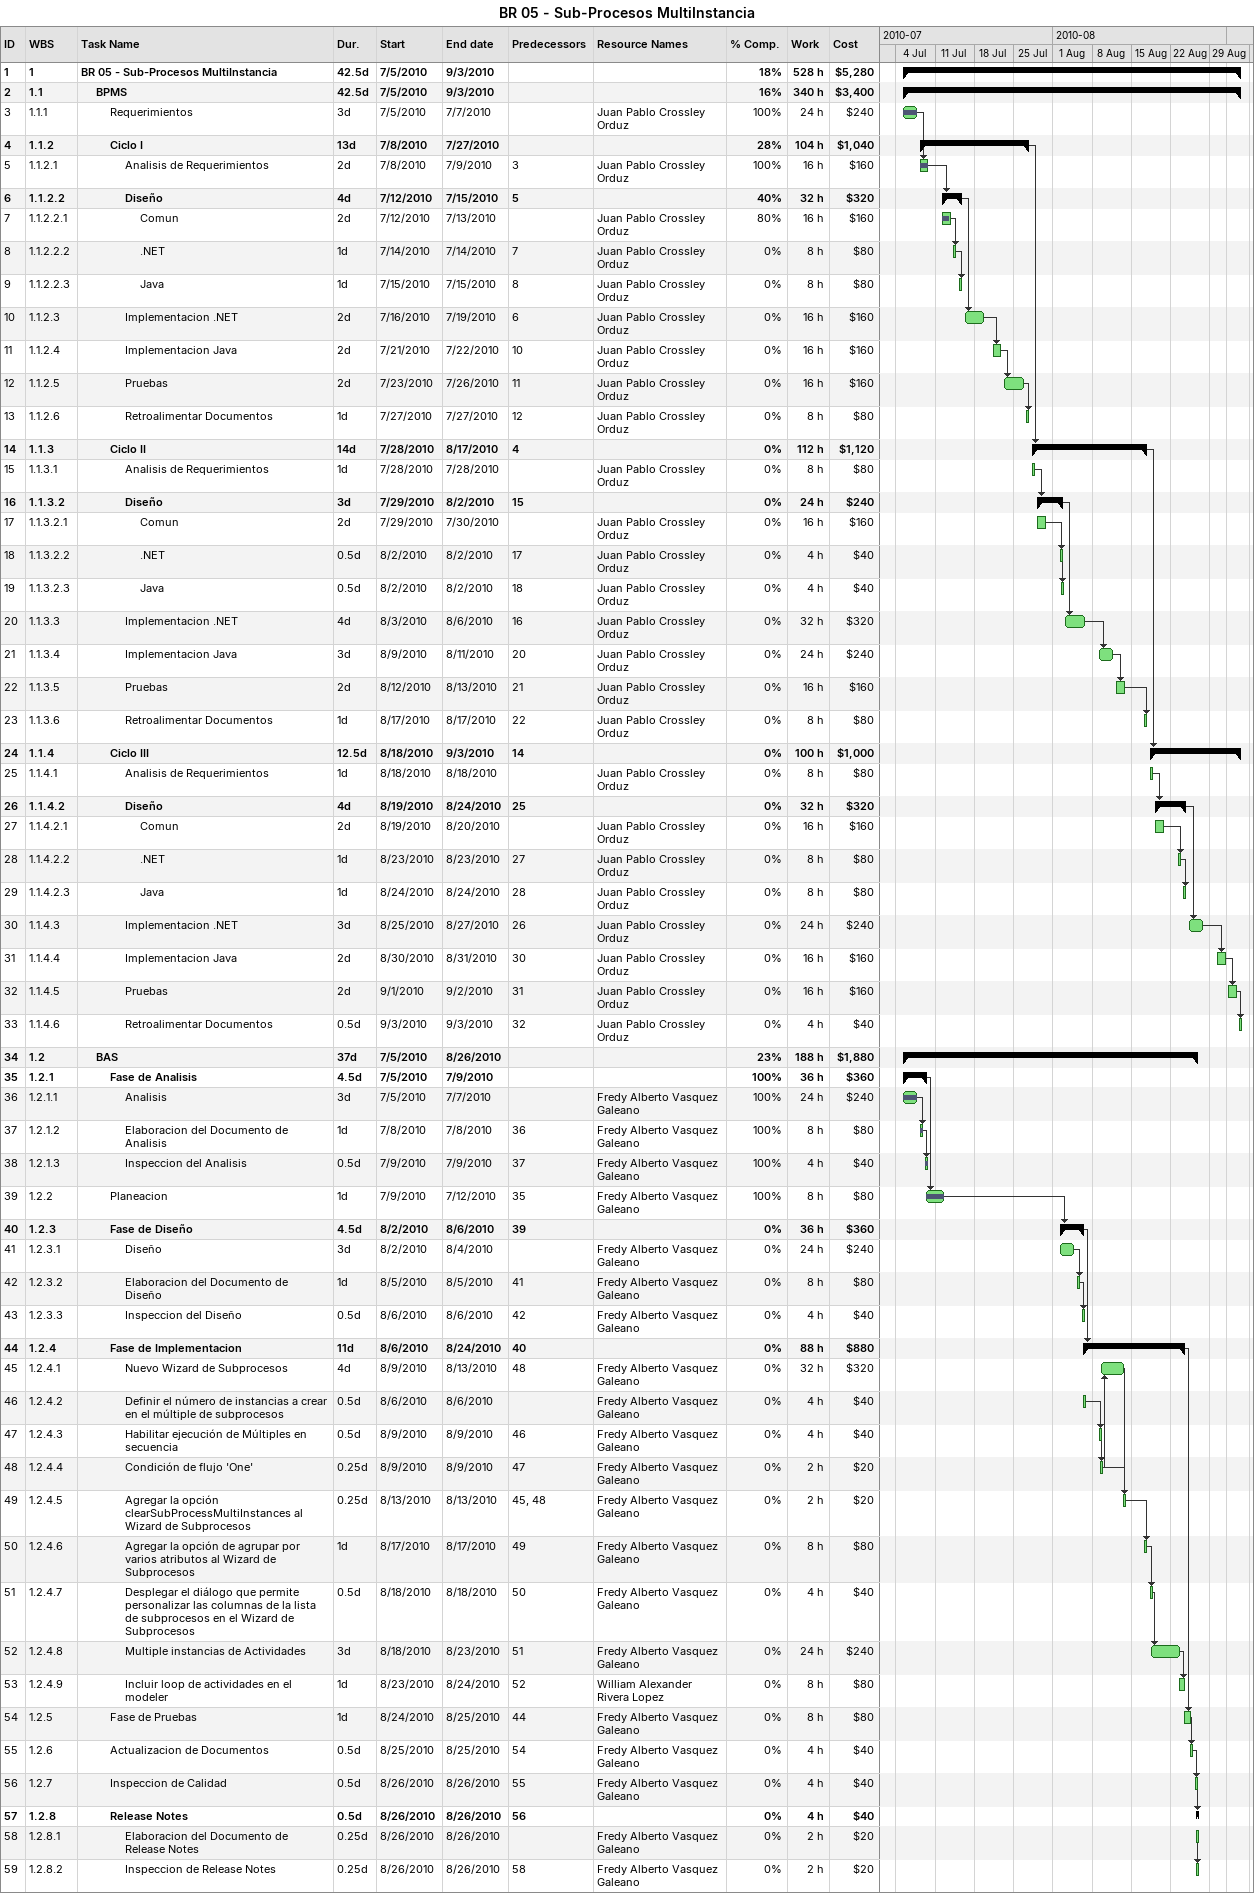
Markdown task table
BR 05 - Sub-Procesos MultiInstancia

| ID | WBS | Task | Duration | Start | Finish | Predecessors | Resources | % complete | Work (h) | Cost ($) |
|---|---|---|---|---|---|---|---|---|---|---|
| 1 | 1 | **BR 05 - Sub-Procesos MultiInstancia** | 42.5d | 2010-07-05 | 2010-09-03 |  |  | 18 | 528 | 5280 |
| 2 | 1.1 | **BPMS** | 42.5d | 2010-07-05 | 2010-09-03 |  |  | 16 | 340 | 3400 |
| 3 | 1.1.1 | Requerimientos | 3d | 2010-07-05 | 2010-07-07 |  | Juan Pablo Crossley Orduz | 100 | 24 | 240 |
| 4 | 1.1.2 | **Ciclo I** | 13d | 2010-07-08 | 2010-07-27 |  |  | 28 | 104 | 1040 |
| 5 | 1.1.2.1 | Analisis de Requerimientos | 2d | 2010-07-08 | 2010-07-09 | 3 | Juan Pablo Crossley Orduz | 100 | 16 | 160 |
| 6 | 1.1.2.2 | **Diseño** | 4d | 2010-07-12 | 2010-07-15 | 5 |  | 40 | 32 | 320 |
| 7 | 1.1.2.2.1 | Comun | 2d | 2010-07-12 | 2010-07-13 |  | Juan Pablo Crossley Orduz | 80 | 16 | 160 |
| 8 | 1.1.2.2.2 | .NET | 1d | 2010-07-14 | 2010-07-14 | 7 | Juan Pablo Crossley Orduz | 0 | 8 | 80 |
| 9 | 1.1.2.2.3 | Java | 1d | 2010-07-15 | 2010-07-15 | 8 | Juan Pablo Crossley Orduz | 0 | 8 | 80 |
| 10 | 1.1.2.3 | Implementacion .NET | 2d | 2010-07-16 | 2010-07-19 | 6 | Juan Pablo Crossley Orduz | 0 | 16 | 160 |
| 11 | 1.1.2.4 | Implementacion Java | 2d | 2010-07-21 | 2010-07-22 | 10 | Juan Pablo Crossley Orduz | 0 | 16 | 160 |
| 12 | 1.1.2.5 | Pruebas | 2d | 2010-07-23 | 2010-07-26 | 11 | Juan Pablo Crossley Orduz | 0 | 16 | 160 |
| 13 | 1.1.2.6 | Retroalimentar Documentos | 1d | 2010-07-27 | 2010-07-27 | 12 | Juan Pablo Crossley Orduz | 0 | 8 | 80 |
| 14 | 1.1.3 | **Ciclo II** | 14d | 2010-07-28 | 2010-08-17 | 4 |  | 0 | 112 | 1120 |
| 15 | 1.1.3.1 | Analisis de Requerimientos | 1d | 2010-07-28 | 2010-07-28 |  | Juan Pablo Crossley Orduz | 0 | 8 | 80 |
| 16 | 1.1.3.2 | **Diseño** | 3d | 2010-07-29 | 2010-08-02 | 15 |  | 0 | 24 | 240 |
| 17 | 1.1.3.2.1 | Comun | 2d | 2010-07-29 | 2010-07-30 |  | Juan Pablo Crossley Orduz | 0 | 16 | 160 |
| 18 | 1.1.3.2.2 | .NET | 0.5d | 2010-08-02 | 2010-08-02 | 17 | Juan Pablo Crossley Orduz | 0 | 4 | 40 |
| 19 | 1.1.3.2.3 | Java | 0.5d | 2010-08-02 | 2010-08-02 | 18 | Juan Pablo Crossley Orduz | 0 | 4 | 40 |
| 20 | 1.1.3.3 | Implementacion .NET | 4d | 2010-08-03 | 2010-08-06 | 16 | Juan Pablo Crossley Orduz | 0 | 32 | 320 |
| 21 | 1.1.3.4 | Implementacion Java | 3d | 2010-08-09 | 2010-08-11 | 20 | Juan Pablo Crossley Orduz | 0 | 24 | 240 |
| 22 | 1.1.3.5 | Pruebas | 2d | 2010-08-12 | 2010-08-13 | 21 | Juan Pablo Crossley Orduz | 0 | 16 | 160 |
| 23 | 1.1.3.6 | Retroalimentar Documentos | 1d | 2010-08-17 | 2010-08-17 | 22 | Juan Pablo Crossley Orduz | 0 | 8 | 80 |
| 24 | 1.1.4 | **Ciclo III** | 12.5d | 2010-08-18 | 2010-09-03 | 14 |  | 0 | 100 | 1000 |
| 25 | 1.1.4.1 | Analisis de Requerimientos | 1d | 2010-08-18 | 2010-08-18 |  | Juan Pablo Crossley Orduz | 0 | 8 | 80 |
| 26 | 1.1.4.2 | **Diseño** | 4d | 2010-08-19 | 2010-08-24 | 25 |  | 0 | 32 | 320 |
| 27 | 1.1.4.2.1 | Comun | 2d | 2010-08-19 | 2010-08-20 |  | Juan Pablo Crossley Orduz | 0 | 16 | 160 |
| 28 | 1.1.4.2.2 | .NET | 1d | 2010-08-23 | 2010-08-23 | 27 | Juan Pablo Crossley Orduz | 0 | 8 | 80 |
| 29 | 1.1.4.2.3 | Java | 1d | 2010-08-24 | 2010-08-24 | 28 | Juan Pablo Crossley Orduz | 0 | 8 | 80 |
| 30 | 1.1.4.3 | Implementacion .NET | 3d | 2010-08-25 | 2010-08-27 | 26 | Juan Pablo Crossley Orduz | 0 | 24 | 240 |
| 31 | 1.1.4.4 | Implementacion Java | 2d | 2010-08-30 | 2010-08-31 | 30 | Juan Pablo Crossley Orduz | 0 | 16 | 160 |
| 32 | 1.1.4.5 | Pruebas | 2d | 2010-09-01 | 2010-09-02 | 31 | Juan Pablo Crossley Orduz | 0 | 16 | 160 |
| 33 | 1.1.4.6 | Retroalimentar Documentos | 0.5d | 2010-09-03 | 2010-09-03 | 32 | Juan Pablo Crossley Orduz | 0 | 4 | 40 |
| 34 | 1.2 | **BAS** | 37d | 2010-07-05 | 2010-08-26 |  |  | 23 | 188 | 1880 |
| 35 | 1.2.1 | **Fase de Analisis** | 4.5d | 2010-07-05 | 2010-07-09 |  |  | 100 | 36 | 360 |
| 36 | 1.2.1.1 | Analisis | 3d | 2010-07-05 | 2010-07-07 |  | Fredy Alberto Vasquez Galeano | 100 | 24 | 240 |
| 37 | 1.2.1.2 | Elaboracion del Documento de Analisis | 1d | 2010-07-08 | 2010-07-08 | 36 | Fredy Alberto Vasquez Galeano | 100 | 8 | 80 |
| 38 | 1.2.1.3 | Inspeccion del Analisis | 0.5d | 2010-07-09 | 2010-07-09 | 37 | Fredy Alberto Vasquez Galeano | 100 | 4 | 40 |
| 39 | 1.2.2 | Planeacion | 1d | 2010-07-09 | 2010-07-12 | 35 | Fredy Alberto Vasquez Galeano | 100 | 8 | 80 |
| 40 | 1.2.3 | **Fase de Diseño** | 4.5d | 2010-08-02 | 2010-08-06 | 39 |  | 0 | 36 | 360 |
| 41 | 1.2.3.1 | Diseño | 3d | 2010-08-02 | 2010-08-04 |  | Fredy Alberto Vasquez Galeano | 0 | 24 | 240 |
| 42 | 1.2.3.2 | Elaboracion del Documento de Diseño | 1d | 2010-08-05 | 2010-08-05 | 41 | Fredy Alberto Vasquez Galeano | 0 | 8 | 80 |
| 43 | 1.2.3.3 | Inspeccion del Diseño | 0.5d | 2010-08-06 | 2010-08-06 | 42 | Fredy Alberto Vasquez Galeano | 0 | 4 | 40 |
| 44 | 1.2.4 | **Fase de Implementacion** | 11d | 2010-08-06 | 2010-08-24 | 40 |  | 0 | 88 | 880 |
| 45 | 1.2.4.1 | Nuevo Wizard de Subprocesos | 4d | 2010-08-09 | 2010-08-13 | 48 | Fredy Alberto Vasquez Galeano | 0 | 32 | 320 |
| 46 | 1.2.4.2 | Definir el número de instancias a crear en el múltiple de subprocesos | 0.5d | 2010-08-06 | 2010-08-06 |  | Fredy Alberto Vasquez Galeano | 0 | 4 | 40 |
| 47 | 1.2.4.3 | Habilitar ejecución de Múltiples en secuencia | 0.5d | 2010-08-09 | 2010-08-09 | 46 | Fredy Alberto Vasquez Galeano | 0 | 4 | 40 |
| 48 | 1.2.4.4 | Condición de flujo 'One' | 0.25d | 2010-08-09 | 2010-08-09 | 47 | Fredy Alberto Vasquez Galeano | 0 | 2 | 20 |
| 49 | 1.2.4.5 | Agregar la opción clearSubProcessMultiInstances al Wizard de Subprocesos | 0.25d | 2010-08-13 | 2010-08-13 | 45, 48 | Fredy Alberto Vasquez Galeano | 0 | 2 | 20 |
| 50 | 1.2.4.6 | Agregar la opción de agrupar por varios atributos al Wizard de Subprocesos | 1d | 2010-08-17 | 2010-08-17 | 49 | Fredy Alberto Vasquez Galeano | 0 | 8 | 80 |
| 51 | 1.2.4.7 | Desplegar el diálogo que permite personalizar las columnas de la lista de subprocesos en el Wizard de Subprocesos | 0.5d | 2010-08-18 | 2010-08-18 | 50 | Fredy Alberto Vasquez Galeano | 0 | 4 | 40 |
| 52 | 1.2.4.8 | Multiple instancias de Actividades | 3d | 2010-08-18 | 2010-08-23 | 51 | Fredy Alberto Vasquez Galeano | 0 | 24 | 240 |
| 53 | 1.2.4.9 | Incluir loop de actividades en el modeler | 1d | 2010-08-23 | 2010-08-24 | 52 | William Alexander Rivera Lopez | 0 | 8 | 80 |
| 54 | 1.2.5 | Fase de Pruebas | 1d | 2010-08-24 | 2010-08-25 | 44 | Fredy Alberto Vasquez Galeano | 0 | 8 | 80 |
| 55 | 1.2.6 | Actualizacion de Documentos | 0.5d | 2010-08-25 | 2010-08-25 | 54 | Fredy Alberto Vasquez Galeano | 0 | 4 | 40 |
| 56 | 1.2.7 | Inspeccion de Calidad | 0.5d | 2010-08-26 | 2010-08-26 | 55 | Fredy Alberto Vasquez Galeano | 0 | 4 | 40 |
| 57 | 1.2.8 | **Release Notes** | 0.5d | 2010-08-26 | 2010-08-26 | 56 |  | 0 | 4 | 40 |
| 58 | 1.2.8.1 | Elaboracion del Documento de Release Notes | 0.25d | 2010-08-26 | 2010-08-26 |  | Fredy Alberto Vasquez Galeano | 0 | 2 | 20 |
| 59 | 1.2.8.2 | Inspeccion de Release Notes | 0.25d | 2010-08-26 | 2010-08-26 | 58 | Fredy Alberto Vasquez Galeano | 0 | 2 | 20 |
